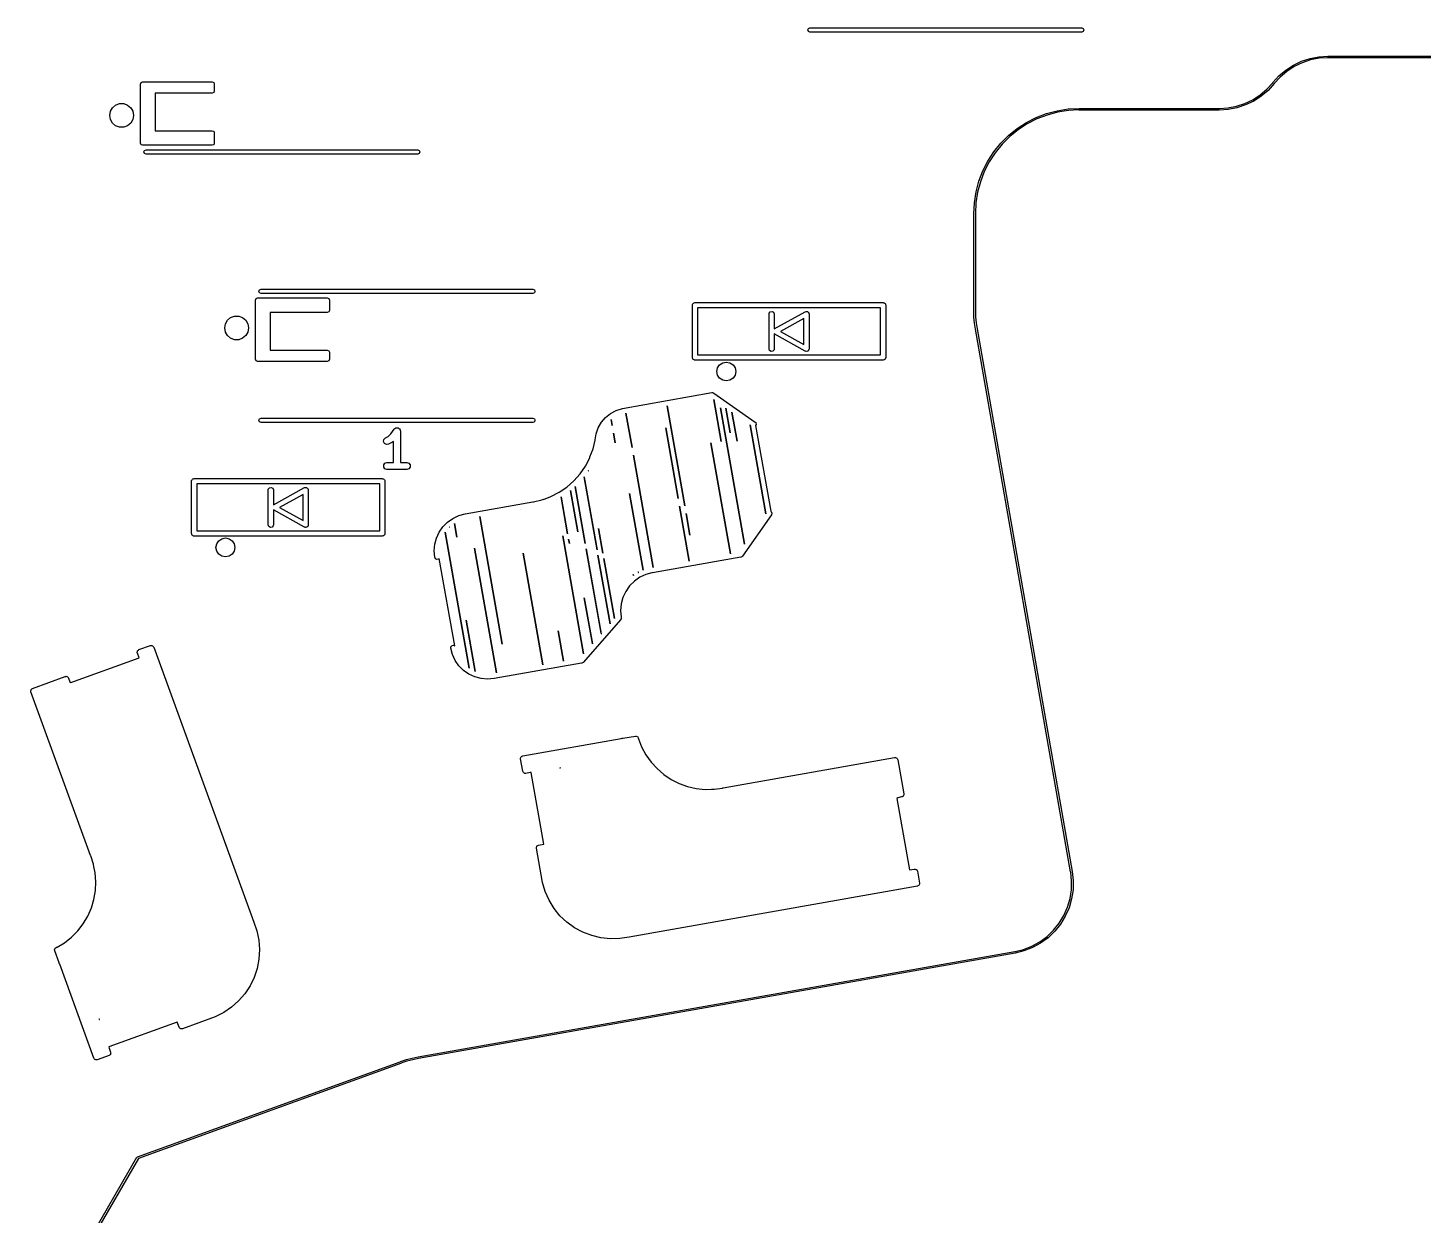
# Model space of a CAD drawing. Extents: x 62 to 222, y -188 to -37.
# Drawn here: x 91.62 to 131.65, y -149.23 to -115.16 of the extents above; entities that cross this region are included whole.
import ezdxf

# ---------------------------------------------------------------- set-up
doc = ezdxf.new("R2010")
doc.units = 0
doc.layers.add('BLACK', color=7, linetype='CONTINUOUS')

msp = doc.modelspace()

# ---------------------------------------------------------------- linework, layer by layer
at = {"layer": 'BLACK', "linetype": 'CONTINUOUS'}
for p, q in [((114, -115.22), (114.018, -115.178)), ((114.018, -115.262), (114, -115.22)), ((114.018, -115.178), (114.06, -115.16)), ((114.06, -115.28), (114.018, -115.262)), ((114.06, -115.16), (121.86, -115.16)), ((121.86, -115.28), (114.06, -115.28)), ((121.86, -115.16), (121.902, -115.178)), ((121.902, -115.262), (121.86, -115.28)), ((121.902, -115.178), (121.92, -115.22)), ((121.92, -115.22), (121.902, -115.262)), ((128.163, -116.117), (128.409, -116.036)), ((128.421, -116.08), (128.18, -116.16)), ((128.409, -116.036), (128.663, -115.986)), ((128.669, -116.032), (128.421, -116.08)), ((128.663, -115.986), (128.921, -115.97)), ((128.913, -116.016), (128.669, -116.032)), ((128.921, -116.02), (128.913, -116.016)), ((128.921, -115.97), (128.921, -115.97)), ((128.921, -115.97), (164.276, -115.97)), ((164.276, -116.02), (128.921, -116.02)), ((127.515, -116.538), (127.713, -116.37)), ((127.74, -116.407), (127.547, -116.571)), ((127.713, -116.37), (127.93, -116.229)), ((127.952, -116.269), (127.74, -116.407)), ((127.93, -116.229), (128.163, -116.117)), ((128.18, -116.16), (127.952, -116.269)), ((94.85, -116.77), (94.8676, -116.728)), ((94.85, -118.47), (94.85, -116.77)), ((94.8676, -116.728), (94.91, -116.71)), ((94.91, -116.71), (96.91, -116.71)), ((96.91, -116.71), (96.9524, -116.728)), ((96.9524, -116.728), (96.97, -116.77)), ((96.97, -116.77), (96.97, -116.97)), ((127.173, -116.919), (127.338, -116.738)), ((127.38, -116.76), (127.205, -116.952)), ((127.338, -116.738), (127.341, -116.729)), ((127.341, -116.729), (127.515, -116.538)), ((127.341, -116.729), (127.341, -116.729)), ((127.382, -116.751), (127.38, -116.76)), ((127.38, -116.76), (127.38, -116.76)), ((127.547, -116.571), (127.382, -116.751)), ((96.91, -117.03), (95.27, -117.03)), ((95.27, -117.03), (95.27, -118.11)), ((96.9524, -117.012), (96.91, -117.03)), ((96.97, -116.97), (96.9524, -117.012)), ((126.54, -117.33), (126.768, -117.22)), ((126.791, -117.26), (126.557, -117.372)), ((126.768, -117.22), (126.98, -117.082)), ((127.008, -117.119), (126.791, -117.26)), ((126.98, -117.082), (127.173, -116.919)), ((127.205, -116.952), (127.008, -117.119)), ((93.9672, -117.67), (93.9878, -117.553)), ((93.9878, -117.787), (93.9672, -117.67)), ((93.9878, -117.553), (94.0474, -117.45)), ((94.0474, -117.45), (94.1386, -117.373)), ((94.1386, -117.373), (94.2505, -117.332)), ((94.2505, -117.332), (94.3695, -117.332)), ((94.3695, -117.332), (94.4814, -117.373)), ((94.4814, -117.373), (94.5726, -117.45)), ((94.5726, -117.45), (94.6322, -117.553)), ((94.6322, -117.553), (94.6528, -117.67)), ((94.6528, -117.67), (94.6322, -117.787)), ((120.555, -117.731), (120.85, -117.618)), ((120.864, -117.661), (120.573, -117.773)), ((120.85, -117.618), (121.156, -117.536)), ((121.166, -117.581), (120.864, -117.661)), ((121.156, -117.536), (121.469, -117.486)), ((121.474, -117.532), (121.166, -117.581)), ((121.469, -117.486), (121.785, -117.47)), ((121.776, -117.516), (121.474, -117.532)), ((121.785, -117.52), (121.776, -117.516)), ((121.785, -117.47), (121.785, -117.47)), ((121.785, -117.47), (125.799, -117.47)), ((125.799, -117.52), (121.785, -117.52)), ((125.799, -117.47), (125.807, -117.473)), ((126.057, -117.503), (125.799, -117.52)), ((125.799, -117.52), (125.799, -117.52)), ((125.807, -117.473), (126.052, -117.458)), ((126.052, -117.458), (126.3, -117.409)), ((126.312, -117.454), (126.057, -117.503)), ((126.3, -117.409), (126.54, -117.33)), ((126.557, -117.372), (126.312, -117.454)), ((94.0474, -117.89), (93.9878, -117.787)), ((94.1386, -117.967), (94.0474, -117.89)), ((94.2505, -118.008), (94.1386, -117.967)), ((94.3695, -118.008), (94.2505, -118.008)), ((94.4814, -117.967), (94.3695, -118.008)), ((94.5726, -117.89), (94.4814, -117.967)), ((94.6322, -117.787), (94.5726, -117.89)), ((119.761, -118.247), (120.007, -118.047)), ((120.034, -118.085), (119.792, -118.281)), ((120.007, -118.047), (120.272, -117.875)), ((120.295, -117.915), (120.034, -118.085)), ((120.272, -117.875), (120.555, -117.731)), ((120.573, -117.773), (120.295, -117.915)), ((94.8676, -118.512), (94.85, -118.47)), ((95.27, -118.11), (96.91, -118.11)), ((96.91, -118.11), (96.9524, -118.128)), ((96.9524, -118.128), (96.97, -118.17)), ((96.97, -118.47), (96.9524, -118.512)), ((96.97, -118.17), (96.97, -118.47)), ((119.338, -118.717), (119.537, -118.471)), ((119.537, -118.471), (119.761, -118.247)), ((119.792, -118.281), (119.571, -118.501)), ((94.91, -118.53), (94.8676, -118.512)), ((96.91, -118.53), (94.91, -118.53)), ((94.95, -118.72), (94.9676, -118.678)), ((94.9676, -118.762), (94.95, -118.72)), ((94.9676, -118.678), (95.01, -118.66)), ((95.01, -118.78), (94.9676, -118.762)), ((95.01, -118.66), (102.81, -118.66)), ((102.81, -118.78), (95.01, -118.78)), ((96.9524, -118.512), (96.91, -118.53)), ((102.81, -118.66), (102.852, -118.678)), ((102.852, -118.762), (102.81, -118.78)), ((102.852, -118.678), (102.87, -118.72)), ((102.87, -118.72), (102.852, -118.762)), ((119.165, -118.982), (119.338, -118.717)), ((119.375, -118.744), (119.205, -119.005)), ((119.571, -118.501), (119.375, -118.744)), ((118.908, -119.56), (119.022, -119.264)), ((119.063, -119.283), (118.952, -119.574)), ((119.022, -119.264), (119.165, -118.982)), ((119.205, -119.005), (119.063, -119.283)), ((118.826, -119.866), (118.908, -119.56)), ((118.952, -119.574), (118.871, -119.875)), ((118.777, -120.179), (118.826, -119.866)), ((118.871, -119.875), (118.822, -120.183)), ((118.76, -120.495), (118.777, -120.179)), ((118.822, -120.183), (118.806, -120.486)), ((118.806, -120.486), (118.81, -120.495)), ((118.76, -123.284), (118.76, -120.495)), ((118.81, -120.495), (118.81, -123.284)), ((98.25, -122.72), (98.2676, -122.678)), ((98.2676, -122.762), (98.25, -122.72)), ((98.2676, -122.678), (98.31, -122.66)), ((98.31, -122.78), (98.2676, -122.762)), ((98.31, -122.66), (106.11, -122.66)), ((106.11, -122.78), (98.31, -122.78)), ((106.11, -122.66), (106.152, -122.678)), ((106.152, -122.762), (106.11, -122.78)), ((106.152, -122.678), (106.17, -122.72)), ((106.17, -122.72), (106.152, -122.762)), ((98.15, -122.97), (98.1676, -122.928)), ((98.15, -124.67), (98.15, -122.97)), ((98.1676, -122.928), (98.21, -122.91)), ((98.21, -122.91), (100.21, -122.91)), ((100.21, -122.91), (100.252, -122.928)), ((100.252, -122.928), (100.27, -122.97)), ((100.27, -123.27), (100.252, -123.312)), ((100.27, -122.97), (100.27, -123.27)), ((110.685, -123.12), (110.687, -123.11)), ((110.685, -124.62), (110.685, -123.12)), ((110.686, -123.107), (110.688, -123.104)), ((110.687, -123.11), (110.686, -123.107)), ((110.688, -123.104), (110.69, -123.094)), ((110.69, -123.094), (110.702, -123.079)), ((110.702, -123.079), (110.712, -123.063)), ((110.712, -123.063), (110.718, -123.06)), ((110.718, -123.06), (110.722, -123.055)), ((110.722, -123.055), (110.742, -123.052)), ((110.742, -123.052), (110.76, -123.045)), ((110.76, -123.045), (116.16, -123.045)), ((110.835, -123.195), (110.835, -124.545)), ((116.085, -123.195), (110.835, -123.195)), ((116.085, -124.545), (116.085, -123.195)), ((116.16, -123.045), (116.17, -123.047)), ((116.17, -123.047), (116.173, -123.046)), ((116.173, -123.046), (116.176, -123.048)), ((116.176, -123.048), (116.186, -123.05)), ((116.186, -123.05), (116.201, -123.062)), ((116.201, -123.062), (116.217, -123.072)), ((116.217, -123.072), (116.22, -123.078)), ((116.22, -123.078), (116.225, -123.082)), ((116.225, -123.082), (116.228, -123.102)), ((116.228, -123.102), (116.235, -123.12)), ((116.235, -123.12), (116.235, -124.62)), ((118.765, -123.459), (118.76, -123.284)), ((118.76, -123.284), (118.76, -123.284)), ((118.81, -123.284), (118.809, -123.286)), ((118.809, -123.286), (118.814, -123.456)), ((118.81, -123.284), (118.81, -123.284)), ((97.2672, -123.77), (97.2878, -123.653)), ((97.2878, -123.653), (97.3474, -123.55)), ((97.3474, -123.55), (97.4386, -123.473)), ((97.4386, -123.473), (97.5505, -123.432)), ((97.5505, -123.432), (97.6695, -123.432)), ((97.6695, -123.432), (97.7814, -123.473)), ((97.7814, -123.473), (97.8726, -123.55)), ((97.8726, -123.55), (97.9322, -123.653)), ((97.9322, -123.653), (97.9528, -123.77)), ((100.21, -123.33), (98.57, -123.33)), ((98.57, -123.33), (98.57, -124.41)), ((100.252, -123.312), (100.21, -123.33)), ((112.885, -123.37), (112.89, -123.344)), ((112.885, -124.37), (112.885, -123.37)), ((112.89, -123.344), (112.922, -123.305)), ((112.922, -123.305), (112.973, -123.296)), ((112.973, -123.296), (113.017, -123.322)), ((113.017, -123.322), (113.035, -123.37)), ((113.035, -123.798), (113.924, -123.304)), ((113.035, -123.37), (113.035, -123.798)), ((113.885, -123.497), (113.214, -123.87)), ((113.885, -124.243), (113.885, -123.497)), ((113.924, -123.304), (113.948, -123.296)), ((113.948, -123.296), (113.961, -123.298)), ((113.961, -123.298), (113.973, -123.296)), ((113.973, -123.296), (113.985, -123.303)), ((113.985, -123.303), (113.999, -123.306)), ((113.999, -123.306), (114.007, -123.315)), ((114.007, -123.315), (114.017, -123.322)), ((114.017, -123.322), (114.022, -123.335)), ((114.022, -123.335), (114.031, -123.346)), ((114.031, -123.346), (114.031, -123.358)), ((114.031, -123.358), (114.035, -123.37)), ((114.035, -123.37), (114.035, -124.37)), ((118.78, -123.633), (118.765, -123.459)), ((118.805, -123.806), (118.78, -123.633)), ((118.814, -123.456), (118.829, -123.627)), ((118.829, -123.627), (118.853, -123.795)), ((97.2878, -123.887), (97.2672, -123.77)), ((97.3474, -123.99), (97.2878, -123.887)), ((97.4386, -124.067), (97.3474, -123.99)), ((97.5505, -124.108), (97.4386, -124.067)), ((97.7814, -124.067), (97.6695, -124.108)), ((97.8726, -123.99), (97.7814, -124.067)), ((97.9322, -123.887), (97.8726, -123.99)), ((97.9528, -123.77), (97.9322, -123.887)), ((113.924, -124.436), (113.035, -123.942)), ((113.035, -123.942), (113.035, -124.37)), ((113.214, -123.87), (113.885, -124.243)), ((121.536, -139.376), (118.805, -123.806)), ((118.853, -123.795), (118.855, -123.798)), ((118.855, -123.798), (121.585, -139.367)), ((97.6695, -124.108), (97.5505, -124.108)), ((98.57, -124.41), (100.21, -124.41)), ((100.21, -124.41), (100.252, -124.428)), ((100.252, -124.428), (100.27, -124.47)), ((100.27, -124.47), (100.27, -124.67)), ((112.903, -124.418), (112.885, -124.37)), ((112.947, -124.444), (112.903, -124.418)), ((112.997, -124.435), (112.947, -124.444)), ((113.03, -124.396), (112.997, -124.435)), ((113.035, -124.37), (113.03, -124.396)), ((113.936, -124.438), (113.924, -124.436)), ((113.947, -124.444), (113.936, -124.438)), ((113.961, -124.441), (113.947, -124.444)), ((113.974, -124.444), (113.961, -124.441)), ((113.985, -124.437), (113.974, -124.444)), ((113.997, -124.435), (113.985, -124.437)), ((114.006, -124.424), (113.997, -124.435)), ((114.018, -124.417), (114.006, -124.424)), ((114.022, -124.405), (114.018, -124.417)), ((114.03, -124.396), (114.022, -124.405)), ((114.035, -124.37), (114.03, -124.396)), ((98.1676, -124.712), (98.15, -124.67)), ((98.21, -124.73), (98.1676, -124.712)), ((100.21, -124.73), (98.21, -124.73)), ((100.252, -124.712), (100.21, -124.73)), ((100.27, -124.67), (100.252, -124.712)), ((110.692, -124.638), (110.685, -124.62)), ((110.695, -124.657), (110.692, -124.638)), ((110.7, -124.662), (110.695, -124.657)), ((110.703, -124.668), (110.7, -124.662)), ((110.719, -124.678), (110.703, -124.668)), ((110.734, -124.69), (110.719, -124.678)), ((110.744, -124.692), (110.734, -124.69)), ((110.747, -124.694), (110.744, -124.692)), ((110.75, -124.693), (110.747, -124.694)), ((110.76, -124.695), (110.75, -124.693)), ((116.16, -124.695), (110.76, -124.695)), ((110.835, -124.545), (116.085, -124.545)), ((111.409, -124.916), (111.468, -124.828)), ((111.468, -124.828), (111.556, -124.769)), ((111.556, -124.769), (111.66, -124.748)), ((111.66, -124.748), (111.764, -124.769)), ((111.764, -124.769), (111.852, -124.828)), ((111.852, -124.828), (111.911, -124.916)), ((116.178, -124.688), (116.16, -124.695)), ((116.197, -124.685), (116.178, -124.688)), ((116.202, -124.68), (116.197, -124.685)), ((116.208, -124.677), (116.202, -124.68)), ((116.218, -124.661), (116.208, -124.677)), ((116.23, -124.646), (116.218, -124.661)), ((116.232, -124.636), (116.23, -124.646)), ((116.234, -124.633), (116.232, -124.636)), ((116.235, -124.62), (116.233, -124.63)), ((116.233, -124.63), (116.234, -124.633)), ((111.388, -125.02), (111.409, -124.916)), ((111.409, -125.124), (111.388, -125.02)), ((111.468, -125.212), (111.409, -125.124)), ((111.556, -125.271), (111.468, -125.212)), ((111.66, -125.292), (111.556, -125.271)), ((111.764, -125.271), (111.66, -125.292)), ((111.852, -125.212), (111.764, -125.271)), ((111.911, -125.124), (111.852, -125.212)), ((111.911, -124.916), (111.932, -125.02)), ((111.932, -125.02), (111.911, -125.124)), ((108.681, -126.078), (111.242, -125.626)), ((111.242, -125.626), (111.246, -125.626)), ((111.246, -125.626), (111.248, -125.625)), ((111.248, -125.625), (111.251, -125.626)), ((111.251, -125.626), (111.268, -125.626)), ((111.268, -125.626), (111.282, -125.634)), ((111.282, -125.634), (111.298, -125.638)), ((111.298, -125.638), (112.485, -126.47)), ((108.502, -126.135), (108.677, -126.08)), ((108.677, -126.08), (108.677, -126.079)), ((108.677, -126.079), (108.678, -126.08)), ((108.678, -126.08), (108.681, -126.078)), ((109.963, -126.004), (110.469, -128.874)), ((110.469, -128.874), (109.963, -126.004)), ((109.963, -126.004), (109.963, -126.004)), ((111.515, -127.033), (111.302, -125.825)), ((111.302, -125.825), (111.302, -125.825)), ((111.302, -125.825), (111.515, -127.033)), ((112.186, -129.972), (111.496, -126.059)), ((111.496, -126.059), (112.186, -129.972)), ((111.775, -126.776), (111.65, -126.068)), ((111.65, -126.068), (111.65, -126.068)), ((111.65, -126.068), (111.775, -126.776)), ((98.25, -126.42), (98.2676, -126.378)), ((98.2676, -126.462), (98.25, -126.42)), ((98.2676, -126.378), (98.31, -126.36)), ((98.31, -126.48), (98.2676, -126.462)), ((98.31, -126.36), (106.11, -126.36)), ((106.11, -126.48), (98.31, -126.48)), ((106.11, -126.36), (106.152, -126.378)), ((106.152, -126.462), (106.11, -126.48)), ((106.152, -126.378), (106.17, -126.42)), ((106.17, -126.42), (106.152, -126.462)), ((107.984, -126.634), (108.077, -126.476)), ((108.077, -126.476), (108.197, -126.337)), ((108.197, -126.337), (108.34, -126.222)), ((108.34, -126.222), (108.502, -126.135)), ((108.357, -126.396), (108.388, -126.572)), ((108.388, -126.572), (108.357, -126.396)), ((108.357, -126.396), (108.357, -126.396)), ((108.781, -126.212), (108.955, -127.2)), ((108.955, -127.2), (108.781, -126.212)), ((108.781, -126.212), (108.781, -126.212)), ((111.969, -127.016), (111.823, -126.19)), ((111.823, -126.19), (111.823, -126.19)), ((111.823, -126.19), (111.969, -127.016)), ((112.485, -126.47), (112.504, -126.488)), ((112.504, -126.488), (112.517, -126.538)), ((101.88, -126.928), (101.96, -126.888)), ((101.96, -126.888), (102.037, -126.811)), ((102.037, -126.811), (102.127, -126.677)), ((102.127, -126.677), (102.128, -126.675)), ((102.128, -126.675), (102.129, -126.673)), ((102.129, -126.673), (102.153, -126.656)), ((102.153, -126.656), (102.175, -126.638)), ((102.175, -126.638), (102.177, -126.638)), ((102.177, -126.638), (102.179, -126.637)), ((102.179, -126.637), (102.208, -126.637)), ((102.208, -126.637), (102.237, -126.636)), ((102.237, -126.636), (102.239, -126.637)), ((102.239, -126.637), (102.241, -126.637)), ((102.241, -126.637), (102.264, -126.654)), ((102.264, -126.654), (102.288, -126.67)), ((102.288, -126.67), (102.289, -126.672)), ((102.289, -126.672), (102.291, -126.673)), ((102.291, -126.673), (102.3, -126.701)), ((102.3, -126.701), (102.31, -126.728)), ((102.31, -126.728), (102.309, -126.73)), ((102.309, -126.73), (102.31, -126.732)), ((102.31, -126.732), (102.31, -127.632)), ((107.894, -126.98), (107.922, -126.807)), ((107.922, -126.807), (107.984, -126.634)), ((108.388, -126.572), (108.388, -126.572)), ((108.475, -127.066), (108.427, -126.794)), ((108.427, -126.794), (108.427, -126.794)), ((108.427, -126.794), (108.475, -127.066)), ((110.28, -128.664), (109.922, -126.636)), ((109.922, -126.636), (110.28, -128.664)), ((112.794, -129.103), (112.345, -126.555)), ((112.345, -126.555), (112.345, -126.555)), ((112.345, -126.555), (112.794, -129.103)), ((112.517, -126.538), (112.5, -126.573)), ((112.5, -126.573), (112.934, -129.033)), ((101.825, -127.033), (101.836, -126.972)), ((101.853, -127.088), (101.825, -127.033)), ((101.836, -126.972), (101.88, -126.928)), ((101.908, -127.116), (101.853, -127.088)), ((101.969, -127.107), (101.908, -127.116)), ((102.064, -127.06), (101.969, -127.107)), ((102.076, -127.048), (102.064, -127.06)), ((102.09, -127.041), (102.076, -127.048)), ((102.11, -127.021), (102.09, -127.041)), ((102.11, -127.632), (102.11, -127.021)), ((107.748, -127.474), (107.835, -127.243)), ((107.835, -127.243), (107.894, -126.995)), ((107.892, -126.988), (107.894, -126.982)), ((107.894, -126.995), (107.892, -126.988)), ((107.892, -126.988), (107.892, -126.988)), ((107.894, -126.982), (107.893, -126.98)), ((107.893, -126.98), (107.894, -126.98)), ((108.955, -127.2), (108.955, -127.2)), ((111.778, -130.253), (111.216, -127.063)), ((111.216, -127.063), (111.778, -130.253)), ((101.829, -127.701), (101.866, -127.651)), ((101.866, -127.651), (101.924, -127.632)), ((101.924, -127.632), (102.11, -127.632)), ((102.31, -127.632), (102.496, -127.632)), ((102.496, -127.632), (102.554, -127.651)), ((102.554, -127.651), (102.591, -127.701)), ((107.616, -127.734), (107.74, -127.495)), ((107.74, -127.495), (107.741, -127.493)), ((107.741, -127.487), (107.748, -127.474)), ((107.741, -127.493), (107.741, -127.487)), ((109.563, -130.644), (108.994, -127.422)), ((108.994, -127.422), (108.994, -127.422)), ((108.994, -127.422), (109.563, -130.644)), ((96.3717, -128.102), (96.39, -128.095)), ((96.39, -128.095), (101.79, -128.095)), ((101.79, -128.095), (101.8, -128.097)), ((101.8, -128.097), (101.803, -128.096)), ((101.803, -128.096), (101.806, -128.098)), ((101.806, -128.098), (101.816, -128.1)), ((101.829, -127.763), (101.829, -127.701)), ((101.866, -127.813), (101.829, -127.763)), ((101.924, -127.832), (101.866, -127.813)), ((102.496, -127.832), (101.924, -127.832)), ((102.554, -127.813), (102.496, -127.832)), ((102.591, -127.763), (102.554, -127.813)), ((102.591, -127.701), (102.591, -127.763)), ((107.285, -128.157), (107.464, -127.956)), ((107.464, -127.956), (107.616, -127.734)), ((107.581, -128.042), (107.579, -128.044)), ((107.579, -128.044), (107.582, -128.048)), ((107.951, -130.142), (107.581, -128.042)), ((107.582, -128.048), (107.951, -130.142)), ((107.702, -127.866), (107.7, -127.869)), ((107.7, -127.869), (107.703, -127.875)), ((107.703, -127.875), (107.702, -127.866)), ((96.315, -128.17), (96.3167, -128.16)), ((96.315, -129.67), (96.315, -128.17)), ((96.3161, -128.157), (96.3178, -128.154)), ((96.3167, -128.16), (96.3161, -128.157)), ((96.3178, -128.154), (96.3195, -128.144)), ((96.3195, -128.144), (96.332, -128.129)), ((96.332, -128.129), (96.3418, -128.113)), ((96.3418, -128.113), (96.3481, -128.11)), ((96.3481, -128.11), (96.3525, -128.105)), ((96.3525, -128.105), (96.3717, -128.102)), ((96.465, -128.245), (96.465, -129.595)), ((101.715, -128.245), (96.465, -128.245)), ((98.515, -128.42), (98.5195, -128.394)), ((98.515, -129.42), (98.515, -128.42)), ((98.5195, -128.394), (98.5525, -128.355)), ((98.5525, -128.355), (98.603, -128.346)), ((98.603, -128.346), (98.6475, -128.372)), ((98.6475, -128.372), (98.665, -128.42)), ((98.665, -128.848), (99.5536, -128.354)), ((98.665, -128.42), (98.665, -128.848)), ((99.5536, -128.354), (99.5782, -128.346)), ((99.5782, -128.346), (99.5906, -128.348)), ((99.5906, -128.348), (99.603, -128.346)), ((99.603, -128.346), (99.615, -128.353)), ((99.615, -128.353), (99.6286, -128.356)), ((99.6286, -128.356), (99.6365, -128.365)), ((99.6365, -128.365), (99.6475, -128.372)), ((99.6475, -128.372), (99.6522, -128.385)), ((99.6522, -128.385), (99.6609, -128.396)), ((99.6609, -128.396), (99.6607, -128.408)), ((99.6607, -128.408), (99.665, -128.42)), ((99.665, -128.42), (99.665, -129.42)), ((101.715, -129.595), (101.715, -128.245)), ((101.816, -128.1), (101.831, -128.112)), ((101.831, -128.112), (101.847, -128.122)), ((101.847, -128.122), (101.85, -128.128)), ((101.85, -128.128), (101.855, -128.132)), ((101.855, -128.132), (101.858, -128.152)), ((101.858, -128.152), (101.865, -128.17)), ((101.865, -128.17), (101.865, -129.67)), ((106.623, -128.612), (106.862, -128.488)), ((106.862, -128.488), (107.084, -128.335)), ((107.084, -128.335), (107.285, -128.157)), ((107.193, -128.433), (107.401, -129.617)), ((107.401, -129.617), (107.193, -128.433)), ((107.193, -128.433), (107.193, -128.433)), ((107.324, -128.317), (107.614, -129.956)), ((107.614, -129.956), (107.324, -128.317)), ((107.324, -128.317), (107.324, -128.317)), ((99.515, -128.547), (98.8444, -128.92)), ((99.515, -129.293), (99.515, -128.547)), ((104.164, -129.108), (106.109, -128.765)), ((106.109, -128.765), (106.109, -128.765)), ((106.109, -128.765), (106.109, -128.765)), ((106.109, -128.765), (106.127, -128.765)), ((106.127, -128.765), (106.363, -128.708)), ((106.363, -128.708), (106.365, -128.705)), ((106.365, -128.705), (106.413, -128.687)), ((106.413, -128.687), (106.418, -128.689)), ((106.418, -128.689), (106.623, -128.612)), ((106.781, -128.694), (106.782, -128.697)), ((106.782, -128.694), (106.781, -128.694)), ((106.782, -128.697), (106.782, -128.694)), ((106.921, -128.621), (106.921, -128.622)), ((107.107, -129.677), (106.921, -128.621)), ((106.921, -128.621), (106.921, -128.621)), ((106.921, -128.622), (107.107, -129.677)), ((109.272, -130.724), (108.884, -128.523)), ((108.884, -128.523), (109.272, -130.724)), ((110.28, -128.664), (110.28, -128.664)), ((110.597, -130.462), (110.319, -128.887)), ((110.319, -128.887), (110.319, -128.887)), ((110.319, -128.887), (110.597, -130.462)), ((110.469, -128.874), (110.469, -128.874)), ((99.5536, -129.486), (98.665, -128.992)), ((98.665, -128.992), (98.665, -129.42)), ((98.8444, -128.92), (99.515, -129.293)), ((103.66, -129.343), (103.813, -129.236)), ((103.813, -129.236), (103.983, -129.157)), ((103.983, -129.157), (104.164, -129.108)), ((104.164, -129.108), (104.164, -129.108)), ((104.164, -129.108), (104.164, -129.108)), ((104.584, -129.186), (105.229, -132.843)), ((105.229, -132.843), (104.584, -129.186)), ((104.584, -129.186), (104.584, -129.186)), ((105.766, -128.978), (105.766, -128.978)), ((105.766, -128.978), (105.766, -128.978)), ((105.766, -128.978), (105.766, -128.978)), ((105.766, -128.978), (105.766, -128.978)), ((110.618, -129.718), (110.508, -129.096)), ((110.508, -129.096), (110.508, -129.096)), ((110.508, -129.096), (110.618, -129.718)), ((112.955, -129.135), (112.124, -130.322)), ((112.794, -129.103), (112.794, -129.103)), ((112.934, -129.033), (112.947, -129.039)), ((112.947, -129.039), (112.968, -129.085)), ((112.968, -129.085), (112.955, -129.135)), ((96.3217, -129.688), (96.315, -129.67)), ((96.325, -129.707), (96.3217, -129.688)), ((96.465, -129.595), (101.715, -129.595)), ((98.5325, -129.468), (98.515, -129.42)), ((98.577, -129.494), (98.5325, -129.468)), ((98.6275, -129.485), (98.577, -129.494)), ((98.6605, -129.446), (98.6275, -129.485)), ((98.665, -129.42), (98.6605, -129.446)), ((99.566, -129.488), (99.5536, -129.486)), ((99.577, -129.494), (99.566, -129.488)), ((99.5906, -129.491), (99.577, -129.494)), ((99.6042, -129.494), (99.5906, -129.491)), ((99.6151, -129.487), (99.6042, -129.494)), ((99.6275, -129.485), (99.6151, -129.487)), ((99.6364, -129.474), (99.6275, -129.485)), ((99.6482, -129.467), (99.6364, -129.474)), ((99.6524, -129.455), (99.6482, -129.467)), ((99.6605, -129.446), (99.6524, -129.455)), ((99.665, -129.42), (99.6605, -129.446)), ((101.86, -129.696), (101.848, -129.711)), ((101.862, -129.686), (101.86, -129.696)), ((101.864, -129.683), (101.862, -129.686)), ((101.865, -129.67), (101.863, -129.68)), ((101.863, -129.68), (101.864, -129.683)), ((103.34, -129.799), (103.42, -129.629)), ((103.42, -129.629), (103.527, -129.476)), ((103.527, -129.476), (103.66, -129.343)), ((103.596, -129.631), (104.285, -133.537)), ((104.285, -133.537), (103.596, -129.631)), ((103.596, -129.631), (103.596, -129.631)), ((103.723, -129.486), (103.722, -129.487)), ((103.722, -129.487), (103.724, -129.49)), ((103.724, -129.49), (103.723, -129.486)), ((103.857, -129.383), (103.925, -129.771)), ((103.925, -129.771), (103.857, -129.383)), ((103.857, -129.383), (103.857, -129.383)), ((107.107, -129.677), (107.107, -129.677)), ((108.12, -130.236), (107.995, -129.527)), ((107.995, -129.527), (108.12, -130.236)), ((96.3302, -129.712), (96.325, -129.707)), ((96.3325, -129.718), (96.3302, -129.712)), ((96.3494, -129.728), (96.3325, -129.718)), ((96.3643, -129.74), (96.3494, -129.728)), ((96.3741, -129.742), (96.3643, -129.74)), ((96.377, -129.744), (96.3741, -129.742)), ((96.3803, -129.743), (96.377, -129.744)), ((96.39, -129.745), (96.3803, -129.743)), ((101.79, -129.745), (96.39, -129.745)), ((97.0179, -130.07), (97.0386, -129.966)), ((97.0386, -130.174), (97.0179, -130.07)), ((97.0386, -129.966), (97.0976, -129.878)), ((97.0976, -129.878), (97.1859, -129.819)), ((97.1859, -129.819), (97.29, -129.798)), ((97.29, -129.798), (97.3941, -129.819)), ((97.3941, -129.819), (97.4824, -129.878)), ((97.4824, -129.878), (97.5414, -129.966)), ((97.5414, -129.966), (97.5621, -130.07)), ((97.5621, -130.07), (97.5414, -130.174)), ((101.808, -129.738), (101.79, -129.745)), ((101.828, -129.735), (101.808, -129.738)), ((101.832, -129.73), (101.828, -129.735)), ((101.838, -129.727), (101.832, -129.73)), ((101.848, -129.711), (101.838, -129.727)), ((103.276, -130.167), (103.292, -129.98)), ((103.292, -129.98), (103.34, -129.799)), ((105.07, -133.67), (104.438, -130.089)), ((104.438, -130.089), (105.07, -133.67)), ((107.563, -133.127), (106.965, -129.735)), ((106.965, -129.735), (106.965, -129.735)), ((106.965, -129.735), (107.563, -133.127)), ((107.156, -129.952), (107.134, -129.829)), ((107.134, -129.829), (107.134, -129.829)), ((107.134, -129.829), (107.156, -129.952)), ((107.614, -129.956), (107.614, -129.956)), ((112.186, -129.972), (112.186, -129.972)), ((97.0976, -130.262), (97.0386, -130.174)), ((97.1859, -130.321), (97.0976, -130.262)), ((97.29, -130.342), (97.1859, -130.321)), ((97.3941, -130.321), (97.29, -130.342)), ((97.4824, -130.262), (97.3941, -130.321)), ((97.5414, -130.174), (97.4824, -130.262)), ((103.292, -130.353), (103.276, -130.167)), ((103.314, -130.394), (103.292, -130.353)), ((103.292, -130.353), (103.292, -130.353)), ((103.355, -130.415), (103.314, -130.394)), ((103.401, -130.407), (103.355, -130.415)), ((103.424, -130.383), (103.401, -130.407)), ((103.866, -132.89), (103.424, -130.383)), ((106.399, -133.436), (105.835, -130.236)), ((105.835, -130.236), (106.399, -133.436)), ((108.068, -132.532), (107.64, -130.108)), ((107.64, -130.108), (107.64, -130.108)), ((107.64, -130.108), (108.071, -132.548)), ((107.951, -130.142), (107.951, -130.142)), ((108.324, -132.258), (107.978, -130.294)), ((107.978, -130.294), (107.978, -130.294)), ((107.978, -130.294), (108.324, -132.258)), ((108.12, -130.236), (108.12, -130.236)), ((108.45, -132.109), (108.147, -130.388)), ((108.147, -130.388), (108.147, -130.388)), ((108.147, -130.388), (108.451, -132.113)), ((112.075, -130.353), (109.539, -130.8)), ((110.597, -130.462), (110.597, -130.462)), ((111.778, -130.253), (111.778, -130.253)), ((112.089, -130.345), (112.075, -130.353)), ((112.105, -130.341), (112.089, -130.345)), ((112.117, -130.329), (112.105, -130.341)), ((112.12, -130.327), (112.117, -130.329)), ((112.124, -130.322), (112.12, -130.326)), ((112.12, -130.326), (112.12, -130.327)), ((108.994, -130.875), (108.989, -130.847)), ((108.989, -130.847), (108.989, -130.847)), ((108.989, -130.847), (108.994, -130.875)), ((108.994, -130.875), (108.994, -130.875)), ((109.136, -130.785), (109.128, -130.771)), ((109.128, -130.771), (109.131, -130.788)), ((109.131, -130.788), (109.136, -130.785)), ((109.353, -130.846), (109.178, -130.927)), ((109.272, -130.724), (109.272, -130.724)), ((109.523, -130.8), (109.353, -130.846)), ((109.539, -130.8), (109.523, -130.8)), ((109.563, -130.644), (109.563, -130.644)), ((109.563, -130.644), (109.563, -130.644)), ((108.884, -131.174), (108.774, -131.331)), ((109.021, -131.038), (108.884, -131.174)), ((109.178, -130.927), (109.021, -131.038)), ((107.816, -132.83), (107.584, -131.518)), ((107.584, -131.518), (107.817, -132.838)), ((108.643, -131.692), (108.626, -131.884)), ((108.693, -131.506), (108.643, -131.692)), ((108.774, -131.331), (108.693, -131.506)), ((108.626, -131.884), (108.642, -132.065)), ((108.642, -132.065), (108.647, -132.075)), ((108.648, -132.089), (108.643, -132.102)), ((108.647, -132.075), (108.646, -132.083)), ((108.646, -132.083), (108.648, -132.089)), ((104.454, -133.63), (104.193, -132.154)), ((104.193, -132.154), (104.453, -133.626)), ((106.99, -133.331), (106.837, -132.461)), ((106.837, -132.461), (106.99, -133.331)), ((108.63, -132.137), (107.552, -133.368)), ((108.324, -132.258), (108.324, -132.258)), ((108.452, -132.112), (108.45, -132.109)), ((108.451, -132.113), (108.452, -132.112)), ((108.633, -132.128), (108.63, -132.137)), ((108.641, -132.12), (108.633, -132.128)), ((108.643, -132.102), (108.641, -132.12)), ((94.8066, -133.003), (95.1355, -132.884)), ((95.1355, -132.884), (95.1453, -132.882)), ((95.1453, -132.882), (95.1482, -132.88)), ((95.1482, -132.88), (95.1514, -132.881)), ((95.1514, -132.881), (95.1612, -132.879)), ((95.1612, -132.879), (95.1795, -132.886)), ((95.1795, -132.886), (95.1987, -132.889)), ((95.1987, -132.889), (95.203, -132.894)), ((95.203, -132.894), (95.2094, -132.897)), ((95.2094, -132.897), (95.2191, -132.914)), ((103.758, -132.917), (103.791, -132.884)), ((103.791, -132.884), (103.836, -132.876)), ((103.836, -132.876), (103.866, -132.89)), ((107.819, -132.836), (107.816, -132.83)), ((107.817, -132.838), (107.819, -132.836)), ((108.074, -132.544), (108.068, -132.532)), ((108.071, -132.548), (108.074, -132.544)), ((92.852, -133.949), (94.8114, -133.236)), ((94.7573, -133.074), (94.764, -133.055)), ((94.759, -133.084), (94.7573, -133.074)), ((94.7584, -133.087), (94.759, -133.084)), ((94.7601, -133.09), (94.7584, -133.087)), ((94.7618, -133.099), (94.7601, -133.09)), ((94.8114, -133.236), (94.7618, -133.099)), ((94.764, -133.055), (94.7673, -133.036)), ((94.7673, -133.036), (94.7725, -133.032)), ((94.7725, -133.032), (94.7748, -133.026)), ((94.7748, -133.026), (94.7917, -133.016)), ((94.7917, -133.016), (94.8066, -133.003)), ((95.2191, -132.914), (95.2317, -132.928)), ((95.2317, -132.928), (98.1046, -140.822)), ((103.752, -132.963), (103.758, -132.917)), ((103.801, -133.144), (103.752, -132.963)), ((103.752, -132.963), (103.752, -132.963)), ((103.88, -133.314), (103.801, -133.144)), ((107.563, -133.127), (107.563, -133.127)), ((103.987, -133.467), (103.88, -133.314)), ((104.12, -133.6), (103.987, -133.467)), ((104.273, -133.707), (104.12, -133.6)), ((104.285, -133.537), (104.285, -133.537)), ((104.453, -133.626), (104.453, -133.63)), ((104.453, -133.63), (104.454, -133.63)), ((107.509, -133.392), (104.997, -133.835)), ((105.07, -133.67), (105.07, -133.67)), ((106.399, -133.436), (106.399, -133.436)), ((106.99, -133.331), (106.99, -133.331)), ((107.519, -133.386), (107.509, -133.392)), ((107.532, -133.384), (107.519, -133.386)), ((107.552, -133.368), (107.532, -133.384)), ((91.7526, -134.115), (92.6923, -133.773)), ((92.6923, -133.773), (92.7021, -133.771)), ((92.7021, -133.771), (92.705, -133.769)), ((92.705, -133.769), (92.7082, -133.77)), ((92.7082, -133.77), (92.718, -133.768)), ((92.718, -133.768), (92.7363, -133.775)), ((92.7363, -133.775), (92.7555, -133.778)), ((92.7555, -133.778), (92.7598, -133.784)), ((92.7598, -133.784), (92.7662, -133.786)), ((92.7662, -133.786), (92.7759, -133.803)), ((92.7759, -133.803), (92.7885, -133.818)), ((92.7885, -133.818), (92.8274, -133.925)), ((92.8274, -133.925), (92.852, -133.949)), ((104.443, -133.787), (104.273, -133.707)), ((104.624, -133.835), (104.443, -133.787)), ((104.811, -133.851), (104.624, -133.835)), ((104.997, -133.835), (104.811, -133.851)), ((104.997, -133.835), (104.997, -133.835)), ((91.7033, -134.185), (91.71, -134.167)), ((91.705, -134.195), (91.7033, -134.185)), ((91.7044, -134.198), (91.705, -134.195)), ((91.7061, -134.201), (91.7044, -134.198)), ((91.7078, -134.211), (91.7061, -134.201)), ((93.4179, -138.909), (91.7078, -134.211)), ((91.71, -134.167), (91.7133, -134.148)), ((91.7133, -134.148), (91.7185, -134.143)), ((91.7185, -134.143), (91.7208, -134.137)), ((91.7208, -134.137), (91.7377, -134.127)), ((91.7377, -134.127), (91.7526, -134.115)), ((105.82, -136.051), (108.644, -135.553)), ((108.644, -135.553), (108.672, -135.545)), ((108.672, -135.545), (108.692, -135.545)), ((108.692, -135.545), (109.05, -135.481)), ((109.05, -135.481), (109.076, -135.481)), ((109.076, -135.481), (109.12, -135.507)), ((109.12, -135.507), (109.132, -135.54)), ((109.132, -135.54), (109.142, -135.553)), ((109.142, -135.553), (109.142, -135.564)), ((109.142, -135.564), (109.231, -135.793)), ((105.759, -136.112), (105.769, -136.095)), ((105.769, -136.095), (105.775, -136.077)), ((105.775, -136.077), (105.781, -136.073)), ((105.781, -136.073), (105.784, -136.067)), ((105.784, -136.067), (105.803, -136.061)), ((105.803, -136.061), (105.82, -136.051)), ((109.231, -135.793), (109.352, -136.019)), ((109.352, -136.019), (109.5, -136.229)), ((111.566, -136.967), (116.49, -136.099)), ((116.49, -136.099), (116.5, -136.099)), ((116.5, -136.099), (116.503, -136.098)), ((116.503, -136.098), (116.506, -136.099)), ((116.506, -136.099), (116.516, -136.099)), ((116.516, -136.099), (116.533, -136.109)), ((105.758, -136.125), (105.759, -136.122)), ((105.759, -136.128), (105.758, -136.125)), ((105.759, -136.122), (105.759, -136.112)), ((105.759, -136.138), (105.759, -136.128)), ((105.821, -136.492), (105.759, -136.138)), ((105.831, -136.509), (105.821, -136.492)), ((106.904, -136.393), (106.888, -136.396)), ((106.888, -136.396), (106.89, -136.403)), ((106.89, -136.403), (106.904, -136.393)), ((109.5, -136.229), (109.672, -136.418)), ((109.672, -136.418), (109.866, -136.586)), ((116.533, -136.109), (116.551, -136.115)), ((116.551, -136.115), (116.555, -136.121)), ((116.555, -136.121), (116.561, -136.124)), ((116.561, -136.124), (116.567, -136.143)), ((116.567, -136.143), (116.577, -136.16)), ((116.577, -136.16), (116.751, -137.144)), ((105.838, -136.528), (105.831, -136.509)), ((105.844, -136.531), (105.838, -136.528)), ((105.847, -136.537), (105.844, -136.531)), ((105.865, -136.543), (105.847, -136.537)), ((105.882, -136.553), (105.865, -136.543)), ((105.892, -136.553), (105.882, -136.553)), ((105.895, -136.554), (105.892, -136.553)), ((105.898, -136.553), (105.895, -136.554)), ((105.908, -136.553), (105.898, -136.553)), ((106.031, -136.532), (105.908, -136.553)), ((106.062, -136.532), (106.031, -136.532)), ((106.424, -138.585), (106.062, -136.532)), ((109.866, -136.586), (110.079, -136.729)), ((110.079, -136.729), (110.308, -136.844)), ((110.308, -136.844), (110.549, -136.931)), ((110.549, -136.931), (110.799, -136.988)), ((110.799, -136.988), (111.054, -137.013)), ((111.054, -137.013), (111.238, -137.01)), ((111.238, -137.01), (111.301, -137.006)), ((111.301, -137.006), (111.308, -137.008)), ((111.308, -137.008), (111.311, -137.008)), ((111.311, -137.008), (111.554, -136.973)), ((111.554, -136.973), (111.564, -136.967)), ((111.564, -136.967), (111.565, -136.968)), ((111.565, -136.968), (111.566, -136.967)), ((116.577, -137.251), (116.55, -137.271)), ((116.55, -137.271), (116.912, -139.325)), ((116.69, -137.231), (116.577, -137.251)), ((116.707, -137.222), (116.69, -137.231)), ((116.725, -137.215), (116.707, -137.222)), ((116.728, -137.209), (116.725, -137.215)), ((116.734, -137.206), (116.728, -137.209)), ((116.741, -137.187), (116.734, -137.206)), ((116.751, -137.17), (116.741, -137.187)), ((116.751, -137.144), (116.751, -137.154)), ((116.751, -137.154), (116.752, -137.157)), ((116.752, -137.157), (116.751, -137.161)), ((116.751, -137.161), (116.751, -137.17)), ((106.209, -138.685), (106.21, -138.682)), ((106.21, -138.688), (106.209, -138.685)), ((106.21, -138.672), (106.22, -138.655)), ((106.21, -138.682), (106.21, -138.672)), ((106.21, -138.698), (106.21, -138.688)), ((106.384, -139.683), (106.21, -138.698)), ((106.22, -138.655), (106.227, -138.637)), ((106.227, -138.637), (106.233, -138.634)), ((106.233, -138.634), (106.236, -138.628)), ((106.236, -138.628), (106.254, -138.621)), ((106.254, -138.621), (106.271, -138.611)), ((106.271, -138.611), (106.424, -138.585)), ((93.4186, -138.91), (93.4179, -138.909)), ((93.4187, -138.912), (93.4186, -138.91)), ((93.4256, -138.92), (93.4187, -138.912)), ((93.5026, -139.154), (93.4256, -138.92)), ((93.5032, -139.157), (93.5026, -139.154)), ((93.5028, -139.164), (93.5032, -139.157)), ((93.5168, -139.226), (93.5028, -139.164)), ((93.5524, -139.405), (93.5168, -139.226)), ((116.912, -139.325), (117.054, -139.299)), ((117.054, -139.299), (117.064, -139.299)), ((117.064, -139.299), (117.067, -139.298)), ((117.067, -139.298), (117.071, -139.299)), ((117.071, -139.299), (117.08, -139.299)), ((117.08, -139.299), (117.097, -139.309)), ((93.5713, -139.661), (93.5524, -139.405)), ((93.5588, -139.917), (93.5713, -139.661)), ((106.385, -139.685), (106.384, -139.683)), ((106.385, -139.687), (106.385, -139.685)), ((106.462, -139.947), (106.385, -139.687)), ((106.385, -139.687), (106.385, -139.687)), ((117.097, -139.309), (117.116, -139.316)), ((117.116, -139.316), (117.119, -139.322)), ((117.119, -139.322), (117.125, -139.325)), ((117.125, -139.325), (117.132, -139.343)), ((117.132, -139.343), (117.141, -139.36)), ((117.141, -139.36), (117.202, -139.705)), ((117.202, -139.705), (117.202, -139.715)), ((121.541, -139.384), (121.536, -139.376)), ((121.568, -139.633), (121.541, -139.384)), ((121.562, -139.891), (121.568, -139.633)), ((121.585, -139.367), (121.585, -139.367)), ((121.585, -139.367), (121.614, -139.631)), ((121.614, -139.631), (121.608, -139.895)), ((93.5153, -140.17), (93.5588, -139.917)), ((106.573, -140.195), (106.462, -139.947)), ((117.141, -139.792), (108.869, -141.25)), ((117.158, -139.782), (117.141, -139.792)), ((117.176, -139.775), (117.158, -139.782)), ((117.18, -139.77), (117.176, -139.775)), ((117.186, -139.766), (117.18, -139.77)), ((117.192, -139.748), (117.186, -139.766)), ((117.202, -139.731), (117.192, -139.748)), ((117.202, -139.715), (117.203, -139.718)), ((117.203, -139.718), (117.202, -139.721)), ((117.202, -139.721), (117.202, -139.731)), ((121.523, -140.147), (121.562, -139.891)), ((121.608, -139.895), (121.568, -140.157)), ((93.3378, -140.65), (93.4412, -140.415)), ((93.4412, -140.415), (93.5153, -140.17)), ((106.716, -140.427), (106.573, -140.195)), ((106.887, -140.638), (106.716, -140.427)), ((121.346, -140.632), (121.45, -140.395)), ((121.493, -140.411), (121.387, -140.653)), ((121.45, -140.395), (121.523, -140.147)), ((121.568, -140.157), (121.493, -140.411)), ((93.0495, -141.073), (93.2066, -140.87)), ((93.2066, -140.87), (93.3378, -140.65)), ((98.1046, -140.822), (98.1048, -140.823)), ((98.1048, -140.823), (98.1922, -141.075)), ((107.085, -140.824), (106.887, -140.638)), ((107.305, -140.984), (107.085, -140.824)), ((121.05, -141.055), (121.212, -140.853)), ((121.249, -140.879), (121.084, -141.086)), ((121.212, -140.853), (121.346, -140.632)), ((121.387, -140.653), (121.249, -140.879)), ((92.6674, -141.413), (92.8689, -141.255)), ((92.8689, -141.255), (93.0495, -141.073)), ((98.1922, -141.075), (98.2469, -141.341)), ((107.544, -141.113), (107.305, -140.984)), ((107.798, -141.21), (107.544, -141.113)), ((108.062, -141.273), (107.798, -141.21)), ((108.333, -141.3), (108.062, -141.273)), ((108.604, -141.293), (108.333, -141.3)), ((108.868, -141.25), (108.604, -141.293)), ((108.869, -141.25), (108.868, -141.25)), ((120.654, -141.387), (120.863, -141.234)), ((120.892, -141.269), (120.679, -141.425)), ((120.863, -141.234), (121.05, -141.055)), ((121.084, -141.086), (120.892, -141.269)), ((92.3873, -141.62), (92.4048, -141.572)), ((92.3918, -141.645), (92.3873, -141.62)), ((92.5161, -141.987), (92.3918, -141.645)), ((92.4048, -141.572), (92.4351, -141.554)), ((92.4351, -141.554), (92.4463, -141.543)), ((92.4463, -141.543), (92.457, -141.541)), ((92.457, -141.541), (92.6674, -141.413)), ((98.2469, -141.341), (98.2664, -141.612)), ((98.2664, -141.612), (98.2504, -141.884)), ((102.822, -144.686), (119.934, -141.662)), ((119.934, -141.662), (119.934, -141.662)), ((119.934, -141.662), (119.944, -141.664)), ((120.2, -141.648), (119.943, -141.711)), ((119.944, -141.664), (120.186, -141.605)), ((120.186, -141.605), (120.428, -141.511)), ((120.447, -141.552), (120.2, -141.648)), ((120.428, -141.511), (120.654, -141.387)), ((120.679, -141.425), (120.447, -141.552)), ((92.5197, -142.007), (92.5161, -141.987)), ((92.5327, -142.033), (92.5197, -142.007)), ((93.5136, -144.728), (92.5327, -142.033)), ((98.2504, -141.884), (98.199, -142.15)), ((119.943, -141.711), (102.831, -144.736)), ((119.943, -141.711), (119.943, -141.711)), ((98.1133, -142.408), (97.9947, -142.653)), ((98.199, -142.15), (98.1133, -142.408)), ((97.8451, -142.88), (97.6672, -143.085)), ((97.9947, -142.653), (97.8451, -142.88)), ((97.4641, -143.266), (97.2391, -143.418)), ((97.6672, -143.085), (97.4641, -143.266)), ((93.6748, -143.612), (93.6619, -143.6)), ((93.6619, -143.6), (93.6676, -143.616)), ((93.6676, -143.616), (93.6748, -143.612)), ((95.9038, -143.693), (93.9455, -144.405)), ((95.9568, -143.838), (95.9038, -143.693)), ((96.9926, -143.541), (96.0529, -143.883)), ((96.994, -143.54), (96.9926, -143.541)), ((96.9961, -143.54), (96.994, -143.54)), ((96.9962, -143.54), (96.9961, -143.54)), ((97.2391, -143.418), (96.9962, -143.54)), ((95.9693, -143.853), (95.9568, -143.838)), ((95.9791, -143.87), (95.9693, -143.853)), ((95.9854, -143.872), (95.9791, -143.87)), ((95.9898, -143.878), (95.9854, -143.872)), ((96.009, -143.881), (95.9898, -143.878)), ((96.0273, -143.888), (96.009, -143.881)), ((96.037, -143.886), (96.0273, -143.888)), ((96.0403, -143.887), (96.037, -143.886)), ((96.0432, -143.885), (96.0403, -143.887)), ((96.0529, -143.883), (96.0432, -143.885)), ((93.9455, -144.405), (93.9502, -144.436)), ((93.9502, -144.436), (93.9928, -144.553)), ((93.5261, -144.743), (93.5136, -144.728)), ((93.5359, -144.759), (93.5261, -144.743)), ((93.5422, -144.762), (93.5359, -144.759)), ((93.5466, -144.767), (93.5422, -144.762)), ((93.5658, -144.77), (93.5466, -144.767)), ((93.5841, -144.777), (93.5658, -144.77)), ((93.5938, -144.775), (93.5841, -144.777)), ((93.5971, -144.776), (93.5938, -144.775)), ((93.6, -144.774), (93.5971, -144.776)), ((93.6097, -144.772), (93.6, -144.774)), ((93.948, -144.649), (93.6097, -144.772)), ((93.9629, -144.637), (93.948, -144.649)), ((93.9798, -144.627), (93.9629, -144.637)), ((93.9821, -144.621), (93.9798, -144.627)), ((93.9873, -144.616), (93.9821, -144.621)), ((93.9907, -144.597), (93.9873, -144.616)), ((93.9974, -144.579), (93.9907, -144.597)), ((93.9928, -144.553), (93.9946, -144.563)), ((93.9946, -144.563), (93.9962, -144.566)), ((93.9962, -144.566), (93.9957, -144.569)), ((93.9957, -144.569), (93.9974, -144.579)), ((94.764, -147.56), (102.306, -144.83)), ((102.344, -144.87), (94.7896, -147.604)), ((102.306, -144.83), (102.314, -144.823)), ((102.314, -144.823), (102.481, -144.767)), ((102.353, -144.861), (102.344, -144.87)), ((102.495, -144.814), (102.353, -144.861)), ((102.481, -144.767), (102.65, -144.722)), ((102.661, -144.769), (102.495, -144.814)), ((102.65, -144.722), (102.822, -144.686)), ((102.828, -144.735), (102.661, -144.769)), ((102.822, -144.686), (102.822, -144.686)), ((102.831, -144.736), (102.828, -144.735)), ((102.831, -144.736), (102.831, -144.736)), ((81.6382, -170.283), (94.7509, -147.571)), ((94.7896, -147.604), (81.6849, -170.302)), ((94.7509, -147.571), (94.7577, -147.566)), ((94.7577, -147.566), (94.764, -147.56))]:
    msp.add_line(p, q, dxfattribs=at)

doc.saveas('drawing.dxf')
